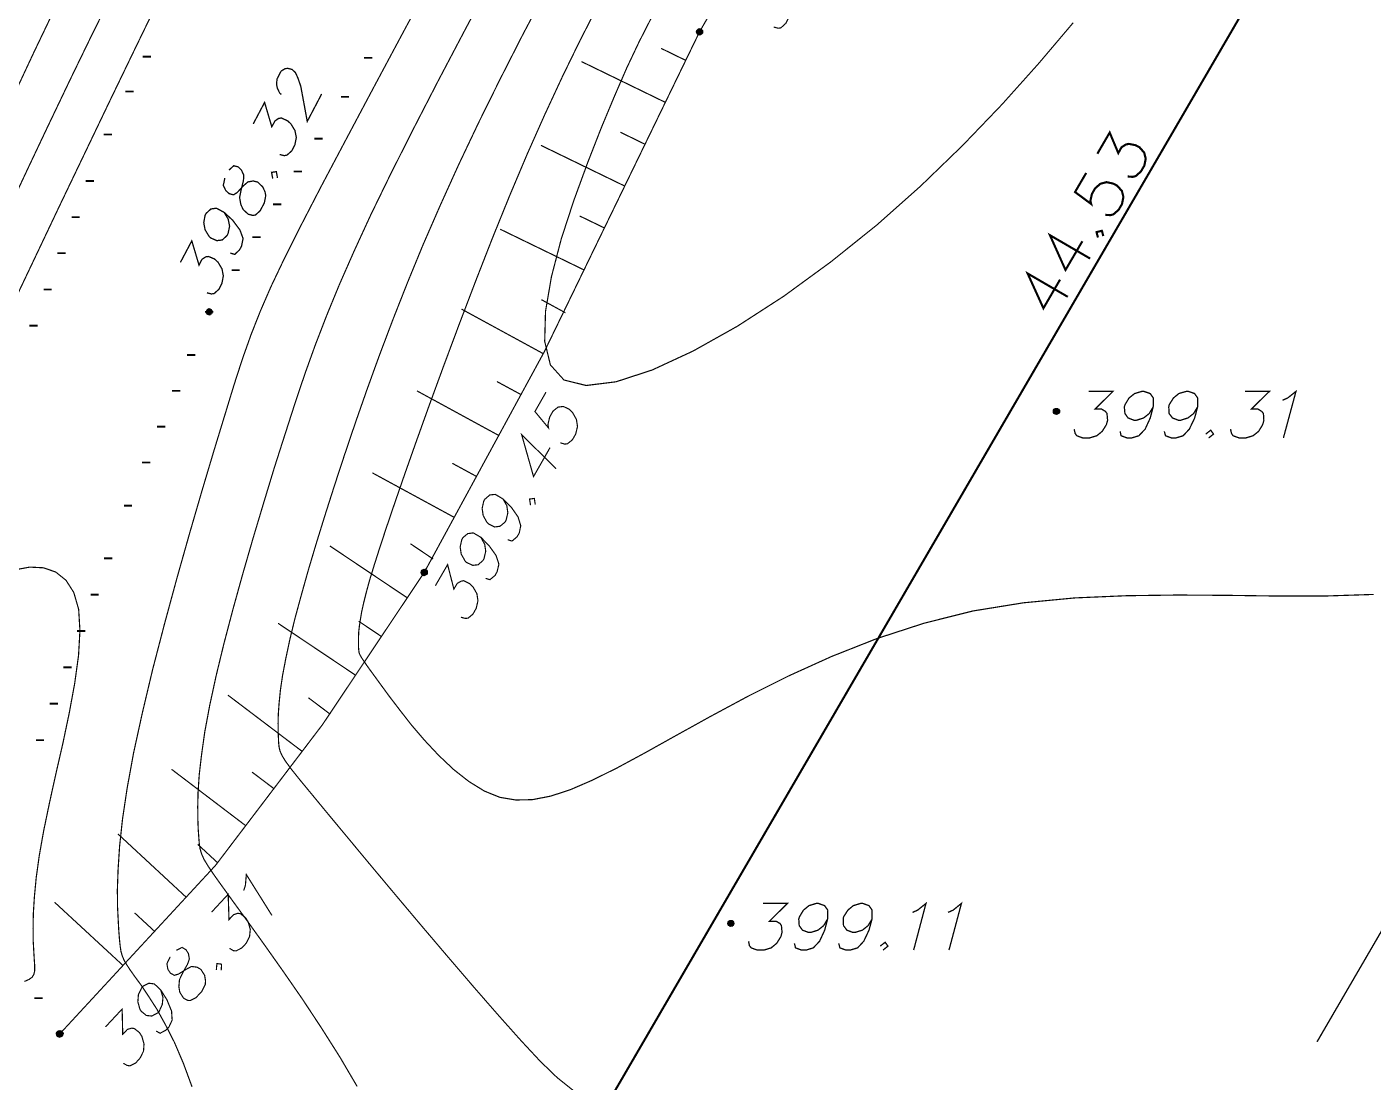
# Model space of a CAD drawing. Extents: x 489 to 720, y 1028 to 1176.
# Drawn here: x 504.79 to 516.37, y 1064.1 to 1073.17 of the extents above; entities that cross this region are included whole.
import ezdxf

# ---------------------------------------------------------------- set-up
doc = ezdxf.new("R2010")
doc.units = 0
doc.header["$MEASUREMENT"] = 0
for name, color, linetype in [('1501-TOPO', 7, 'Continuous'), ('1501-UP', 7, 'Continuous'), ('1506', 7, 'Continuous'), ('1507', 7, 'Continuous'), ('1510-UP', 7, 'Continuous'), ('1511-DOWN', 7, 'Continuous'), ('KAV-BINIAN', 7, 'Continuous'), ('M1602', 7, 'Continuous')]:
    doc.layers.add(name, color=color, linetype=linetype)

msp = doc.modelspace()

# ---------------------------------------------------------------- hatches: boundary and pattern name
at = {"layer": '1501-TOPO', "linetype": 'Continuous', "ltscale": 0.045455}
for points in [[(506.337, 1070.728), (506.385, 1070.705), (506.335, 1070.717)], [(506.385, 1070.705), (506.335, 1070.717), (506.379, 1070.696)], [(506.335, 1070.717), (506.379, 1070.696), (506.336, 1070.707)], [(506.379, 1070.696), (506.336, 1070.707), (506.37, 1070.691)], [(506.336, 1070.707), (506.37, 1070.691), (506.341, 1070.698)], [(506.344, 1070.735), (506.387, 1070.714), (506.337, 1070.728)], [(506.387, 1070.714), (506.337, 1070.728), (506.385, 1070.705)], [(506.37, 1070.691), (506.341, 1070.698), (506.36, 1070.69)], [(506.341, 1070.698), (506.36, 1070.69), (506.349, 1070.692)], [(506.353, 1070.741), (506.386, 1070.724), (506.344, 1070.735)], [(506.386, 1070.724), (506.344, 1070.735), (506.387, 1070.714)], [(506.363, 1070.742), (506.38, 1070.733), (506.353, 1070.741)], [(506.38, 1070.733), (506.353, 1070.741), (506.386, 1070.724)], [(506.372, 1070.74), (506.363, 1070.742), (506.38, 1070.733)], [(513.623, 1069.871), (513.623, 1069.851), (513.621, 1069.86)], [(513.629, 1069.88), (513.629, 1069.842), (513.623, 1069.871)], [(513.629, 1069.842), (513.623, 1069.871), (513.623, 1069.851)], [(513.637, 1069.885), (513.637, 1069.837), (513.629, 1069.88)], [(513.637, 1069.837), (513.629, 1069.88), (513.629, 1069.842)], [(513.647, 1069.888), (513.647, 1069.834), (513.637, 1069.885)], [(513.647, 1069.834), (513.637, 1069.885), (513.637, 1069.837)], [(513.657, 1069.885), (513.657, 1069.837), (513.647, 1069.888)], [(513.657, 1069.837), (513.647, 1069.888), (513.647, 1069.834)], [(513.665, 1069.88), (513.665, 1069.842), (513.657, 1069.885)], [(513.665, 1069.842), (513.657, 1069.885), (513.657, 1069.837)], [(513.672, 1069.871), (513.672, 1069.851), (513.665, 1069.88)], [(513.672, 1069.851), (513.665, 1069.88), (513.665, 1069.842)], [(513.673, 1069.86), (513.672, 1069.871), (513.672, 1069.851)], [(510.823, 1065.47), (510.823, 1065.449), (510.821, 1065.459)], [(510.829, 1065.478), (510.829, 1065.44), (510.823, 1065.47)], [(510.829, 1065.44), (510.823, 1065.47), (510.823, 1065.449)], [(510.837, 1065.483), (510.837, 1065.434), (510.829, 1065.478)], [(510.837, 1065.434), (510.829, 1065.478), (510.829, 1065.44)], [(510.847, 1065.485), (510.847, 1065.432), (510.837, 1065.483)], [(510.847, 1065.432), (510.837, 1065.483), (510.837, 1065.434)], [(510.857, 1065.483), (510.857, 1065.434), (510.847, 1065.485)], [(510.857, 1065.434), (510.847, 1065.485), (510.847, 1065.432)], [(510.865, 1065.478), (510.865, 1065.44), (510.857, 1065.483)], [(510.865, 1065.44), (510.857, 1065.483), (510.857, 1065.434)], [(510.871, 1065.47), (510.871, 1065.449), (510.865, 1065.478)], [(510.871, 1065.449), (510.865, 1065.478), (510.865, 1065.44)], [(510.873, 1065.459), (510.871, 1065.47), (510.871, 1065.449)], [(505.052, 1064.523), (505.052, 1064.503), (505.049, 1064.513)], [(505.057, 1064.531), (505.057, 1064.495), (505.052, 1064.523)], [(505.057, 1064.495), (505.052, 1064.523), (505.052, 1064.503)], [(505.065, 1064.538), (505.065, 1064.489), (505.057, 1064.531)], [(505.065, 1064.489), (505.057, 1064.531), (505.057, 1064.495)], [(505.075, 1064.539), (505.075, 1064.487), (505.065, 1064.538)], [(505.075, 1064.487), (505.065, 1064.538), (505.065, 1064.489)], [(505.086, 1064.538), (505.086, 1064.489), (505.075, 1064.539)], [(505.086, 1064.489), (505.075, 1064.539), (505.075, 1064.487)], [(505.094, 1064.531), (505.094, 1064.495), (505.086, 1064.538)], [(505.094, 1064.495), (505.086, 1064.538), (505.086, 1064.489)], [(505.099, 1064.523), (505.099, 1064.503), (505.094, 1064.531)], [(505.099, 1064.503), (505.094, 1064.531), (505.094, 1064.495)], [(505.102, 1064.513), (505.099, 1064.523), (505.099, 1064.503)]]:
    msp.add_hatch(color=7, dxfattribs=at).paths.add_polyline_path(points, flags=0)
at = {"layer": '1501-UP', "linetype": 'Continuous', "ltscale": 0.045455}
for points in [[(510.552, 1073.125), (510.6, 1073.11), (510.554, 1073.135)], [(510.553, 1073.115), (510.595, 1073.103), (510.552, 1073.125)], [(510.595, 1073.103), (510.552, 1073.125), (510.6, 1073.11)], [(510.557, 1073.106), (510.586, 1073.098), (510.553, 1073.115)], [(510.586, 1073.098), (510.553, 1073.115), (510.595, 1073.103)], [(510.554, 1073.135), (510.604, 1073.121), (510.561, 1073.143)], [(510.6, 1073.11), (510.554, 1073.135), (510.604, 1073.121)], [(510.565, 1073.099), (510.575, 1073.097), (510.557, 1073.106)], [(510.575, 1073.097), (510.557, 1073.106), (510.586, 1073.098)], [(510.561, 1073.143), (510.603, 1073.131), (510.57, 1073.148)], [(510.604, 1073.121), (510.561, 1073.143), (510.603, 1073.131)], [(510.57, 1073.148), (510.598, 1073.14), (510.58, 1073.149)], [(510.603, 1073.131), (510.57, 1073.148), (510.598, 1073.14)], [(510.598, 1073.14), (510.58, 1073.149), (510.59, 1073.146)], [(508.183, 1068.48), (508.232, 1068.463), (508.188, 1068.49)], [(508.185, 1068.47), (508.225, 1068.455), (508.183, 1068.48)], [(508.225, 1068.455), (508.183, 1068.48), (508.232, 1068.463)], [(508.189, 1068.46), (508.216, 1068.45), (508.185, 1068.47)], [(508.216, 1068.45), (508.185, 1068.47), (508.225, 1068.455)], [(508.188, 1068.49), (508.236, 1068.472), (508.195, 1068.498)], [(508.232, 1068.463), (508.188, 1068.49), (508.236, 1068.472)], [(508.196, 1068.454), (508.206, 1068.45), (508.189, 1068.46)], [(508.206, 1068.45), (508.189, 1068.46), (508.216, 1068.45)], [(508.195, 1068.498), (508.236, 1068.483), (508.204, 1068.501)], [(508.236, 1068.472), (508.195, 1068.498), (508.236, 1068.483)], [(508.204, 1068.501), (508.231, 1068.492), (508.214, 1068.503)], [(508.236, 1068.483), (508.204, 1068.501), (508.231, 1068.492)], [(508.231, 1068.492), (508.214, 1068.503), (508.223, 1068.499)], [(505.05, 1064.518), (505.095, 1064.491), (505.056, 1064.526)], [(505.056, 1064.526), (505.1, 1064.5), (505.064, 1064.533)], [(505.095, 1064.491), (505.056, 1064.526), (505.1, 1064.5)], [(505.064, 1064.533), (505.102, 1064.509), (505.074, 1064.535)], [(505.1, 1064.5), (505.064, 1064.533), (505.102, 1064.509)], [(505.102, 1064.509), (505.074, 1064.535), (505.099, 1064.52)], [(505.074, 1064.535), (505.099, 1064.52), (505.085, 1064.533)], [(505.099, 1064.52), (505.085, 1064.533), (505.094, 1064.529)], [(505.049, 1064.508), (505.087, 1064.485), (505.05, 1064.518)], [(505.052, 1064.498), (505.077, 1064.482), (505.049, 1064.508)], [(505.077, 1064.482), (505.049, 1064.508), (505.087, 1064.485)], [(505.087, 1064.485), (505.05, 1064.518), (505.095, 1064.491)], [(505.057, 1064.49), (505.066, 1064.484), (505.052, 1064.498)], [(505.066, 1064.484), (505.052, 1064.498), (505.077, 1064.482)]]:
    msp.add_hatch(color=18, dxfattribs=at).paths.add_polyline_path(points, flags=0)

# ---------------------------------------------------------------- linework, layer by layer
at = {"color": 18, "linetype": 'Continuous', "ltscale": 0.045455, "const_width": 0.01}
for points in [[(510.988, 1073.425), (511.086, 1073.612), (511.148, 1073.403), (511.174, 1073.454), (511.207, 1073.473), (511.23, 1073.476), (511.283, 1073.454), (511.312, 1073.426), (511.346, 1073.37), (511.357, 1073.309), (511.345, 1073.245), (511.319, 1073.195), (511.277, 1073.157), (511.254, 1073.154), (511.216, 1073.164)], [(509.257, 1070.025), (509.162, 1069.859), (509.279, 1069.718), (509.274, 1069.748), (509.289, 1069.812), (509.317, 1069.862), (509.36, 1069.897), (509.406, 1069.903), (509.458, 1069.878), (509.486, 1069.85), (509.519, 1069.791), (509.528, 1069.731), (509.513, 1069.667), (509.485, 1069.617), (509.442, 1069.582), (509.419, 1069.579), (509.381, 1069.59)], [(509.344, 1069.368), (509.048, 1069.66), (509.15, 1069.3), (509.292, 1069.549)], [(508.887, 1069.108), (508.92, 1069.05), (508.929, 1068.989), (508.914, 1068.925), (508.905, 1068.909), (508.862, 1068.873), (508.815, 1068.867), (508.764, 1068.893), (508.749, 1068.907), (508.717, 1068.965), (508.708, 1069.026), (508.722, 1069.09), (508.732, 1069.106), (508.774, 1069.142), (508.821, 1069.147), (508.887, 1069.108), (508.957, 1069.039), (509.017, 1068.953), (509.04, 1068.878), (509.027, 1068.814), (509.007, 1068.781), (508.965, 1068.746), (508.928, 1068.757)], [(509.124, 1069.054), (509.116, 1069.107), (509.157, 1069.112), (509.165, 1069.058)], [(508.697, 1068.778), (508.73, 1068.718), (508.739, 1068.658), (508.724, 1068.595), (508.715, 1068.578), (508.673, 1068.542), (508.627, 1068.537), (508.574, 1068.562), (508.561, 1068.575), (508.528, 1068.634), (508.519, 1068.695), (508.533, 1068.758), (508.542, 1068.775), (508.585, 1068.81), (508.632, 1068.816), (508.697, 1068.778), (508.767, 1068.707), (508.828, 1068.622), (508.852, 1068.547), (508.837, 1068.483), (508.819, 1068.45), (508.775, 1068.414), (508.738, 1068.425)], [(508.306, 1068.362), (508.411, 1068.543), (508.465, 1068.333), (508.494, 1068.382), (508.527, 1068.401), (508.55, 1068.405), (508.602, 1068.379), (508.63, 1068.351), (508.663, 1068.293), (508.672, 1068.232), (508.657, 1068.168), (508.629, 1068.118), (508.587, 1068.083), (508.563, 1068.081), (508.525, 1068.091)], [(506.657, 1065.741), (506.672, 1065.787), (506.68, 1065.879), (506.9, 1065.528)], [(506.381, 1065.556), (506.524, 1065.71), (506.531, 1065.492), (506.57, 1065.534), (506.606, 1065.546), (506.629, 1065.543), (506.674, 1065.507), (506.695, 1065.474), (506.714, 1065.409), (506.708, 1065.348), (506.68, 1065.29), (506.641, 1065.248), (506.592, 1065.223), (506.569, 1065.225), (506.535, 1065.245)], [(506.025, 1065.172), (505.997, 1065.113), (506.005, 1065.065), (506.027, 1065.032), (506.061, 1065.013), (506.097, 1065.024), (506.16, 1065.063), (506.208, 1065.089), (506.256, 1065.083), (506.289, 1065.064), (506.321, 1065.014), (506.329, 1064.966), (506.327, 1064.935), (506.298, 1064.876), (506.247, 1064.821), (506.197, 1064.796), (506.174, 1064.798), (506.14, 1064.817), (506.108, 1064.867), (506.1, 1064.915), (506.105, 1064.976), (506.133, 1065.035), (506.174, 1065.108), (506.19, 1065.153), (506.182, 1065.2), (506.161, 1065.233), (506.127, 1065.253), (506.078, 1065.228)], [(506.422, 1065.06), (506.427, 1065.114), (506.467, 1065.109), (506.464, 1065.055)], [(505.944, 1064.887), (505.963, 1064.823), (505.957, 1064.762), (505.93, 1064.703), (505.916, 1064.689), (505.867, 1064.663), (505.82, 1064.668), (505.775, 1064.705), (505.765, 1064.721), (505.747, 1064.785), (505.752, 1064.847), (505.78, 1064.906), (505.792, 1064.92), (505.842, 1064.945), (505.889, 1064.939), (505.944, 1064.887), (505.997, 1064.803), (506.037, 1064.706), (506.042, 1064.628), (506.014, 1064.568), (505.988, 1064.541), (505.938, 1064.515), (505.905, 1064.534)], [(505.469, 1064.57), (505.612, 1064.723), (505.617, 1064.506), (505.657, 1064.548), (505.694, 1064.559), (505.716, 1064.556), (505.761, 1064.521), (505.782, 1064.487), (505.8, 1064.423), (505.796, 1064.362), (505.767, 1064.303), (505.729, 1064.26), (505.68, 1064.235), (505.656, 1064.238), (505.622, 1064.257)]]:
    msp.add_lwpolyline(points, dxfattribs=at)
at = {"color": 250, "linetype": 'Continuous', "ltscale": 0.045455, "const_width": 0.0112}
for points in [[(506.981, 1072.584), (506.966, 1072.598), (506.946, 1072.641), (506.94, 1072.672), (506.944, 1072.718), (506.979, 1072.785), (507.012, 1072.806), (507.035, 1072.809), (507.073, 1072.8), (507.102, 1072.773), (507.122, 1072.73), (507.148, 1072.656), (507.204, 1072.353), (507.328, 1072.589)], [(506.739, 1072.331), (506.837, 1072.516), (506.899, 1072.307), (506.927, 1072.358), (506.958, 1072.379), (506.982, 1072.382), (507.035, 1072.358), (507.063, 1072.332), (507.098, 1072.275), (507.11, 1072.214), (507.097, 1072.15), (507.07, 1072.099), (507.029, 1072.063), (507.006, 1072.059), (506.967, 1072.068)], [(506.495, 1071.866), (506.482, 1071.803), (506.503, 1071.759), (506.532, 1071.732), (506.57, 1071.722), (506.602, 1071.742), (506.652, 1071.797), (506.694, 1071.833), (506.74, 1071.841), (506.778, 1071.831), (506.821, 1071.79), (506.841, 1071.747), (506.847, 1071.716), (506.835, 1071.653), (506.799, 1071.585), (506.758, 1071.548), (506.735, 1071.545), (506.697, 1071.555), (506.653, 1071.595), (506.633, 1071.638), (506.622, 1071.699), (506.635, 1071.763), (506.655, 1071.843), (506.658, 1071.891), (506.638, 1071.934), (506.61, 1071.962), (506.572, 1071.972), (506.53, 1071.934)], [(506.907, 1071.862), (506.897, 1071.915), (506.938, 1071.921), (506.948, 1071.867)], [(506.489, 1071.571), (506.524, 1071.513), (506.536, 1071.453), (506.523, 1071.389), (506.514, 1071.372), (506.473, 1071.334), (506.427, 1071.328), (506.374, 1071.351), (506.36, 1071.364), (506.325, 1071.422), (506.314, 1071.482), (506.325, 1071.546), (506.335, 1071.563), (506.375, 1071.6), (506.423, 1071.607), (506.489, 1071.571), (506.562, 1071.504), (506.625, 1071.42), (506.652, 1071.346), (506.639, 1071.281), (506.621, 1071.248), (506.58, 1071.21), (506.542, 1071.221)], [(506.113, 1071.141), (506.211, 1071.326), (506.273, 1071.118), (506.299, 1071.168), (506.332, 1071.189), (506.355, 1071.192), (506.407, 1071.17), (506.437, 1071.142), (506.471, 1071.085), (506.482, 1071.025), (506.47, 1070.96), (506.444, 1070.91), (506.403, 1070.873), (506.379, 1070.87), (506.341, 1070.88)], [(513.924, 1070.032), (514.133, 1070.032), (513.979, 1069.88), (514.036, 1069.88), (514.069, 1069.86), (514.082, 1069.842), (514.087, 1069.784), (514.077, 1069.747), (514.041, 1069.689), (513.994, 1069.651), (513.931, 1069.632), (513.874, 1069.632), (513.822, 1069.651), (513.808, 1069.671), (513.799, 1069.708)], [(514.479, 1069.899), (514.445, 1069.842), (514.397, 1069.804), (514.335, 1069.784), (514.315, 1069.784), (514.263, 1069.804), (514.236, 1069.842), (514.231, 1069.899), (514.237, 1069.918), (514.271, 1069.975), (514.32, 1070.014), (514.381, 1070.032), (514.4, 1070.032), (514.453, 1070.014), (514.481, 1069.975), (514.479, 1069.899), (514.454, 1069.804), (514.41, 1069.708), (514.356, 1069.651), (514.294, 1069.632), (514.255, 1069.632), (514.203, 1069.651), (514.195, 1069.689)], [(514.861, 1069.899), (514.827, 1069.842), (514.778, 1069.804), (514.715, 1069.784), (514.697, 1069.784), (514.645, 1069.804), (514.616, 1069.842), (514.613, 1069.899), (514.617, 1069.918), (514.653, 1069.975), (514.7, 1070.014), (514.763, 1070.032), (514.782, 1070.032), (514.835, 1070.014), (514.862, 1069.975), (514.861, 1069.899), (514.836, 1069.804), (514.79, 1069.708), (514.737, 1069.651), (514.674, 1069.632), (514.637, 1069.632), (514.585, 1069.651), (514.575, 1069.689)], [(515.269, 1070.032), (515.478, 1070.032), (515.323, 1069.88), (515.38, 1069.88), (515.413, 1069.86), (515.427, 1069.842), (515.431, 1069.784), (515.421, 1069.747), (515.386, 1069.689), (515.338, 1069.651), (515.275, 1069.632), (515.219, 1069.632), (515.166, 1069.651), (515.153, 1069.671), (515.144, 1069.708)], [(515.591, 1069.956), (515.635, 1069.975), (515.707, 1070.032), (515.599, 1069.632)], [(514.931, 1069.665), (514.974, 1069.699), (514.998, 1069.665), (514.956, 1069.632)], [(511.124, 1065.631), (511.333, 1065.631), (511.179, 1065.478), (511.236, 1065.478), (511.269, 1065.459), (511.282, 1065.44), (511.287, 1065.382), (511.277, 1065.345), (511.241, 1065.288), (511.194, 1065.249), (511.131, 1065.23), (511.074, 1065.23), (511.022, 1065.249), (511.007, 1065.268), (510.999, 1065.306)], [(511.679, 1065.497), (511.645, 1065.44), (511.596, 1065.401), (511.535, 1065.382), (511.515, 1065.382), (511.463, 1065.401), (511.435, 1065.44), (511.431, 1065.497), (511.437, 1065.516), (511.471, 1065.573), (511.519, 1065.612), (511.581, 1065.631), (511.6, 1065.631), (511.653, 1065.612), (511.681, 1065.573), (511.679, 1065.497), (511.654, 1065.401), (511.61, 1065.306), (511.556, 1065.249), (511.494, 1065.23), (511.455, 1065.23), (511.403, 1065.249), (511.394, 1065.288)], [(512.061, 1065.497), (512.027, 1065.44), (511.978, 1065.401), (511.915, 1065.382), (511.896, 1065.382), (511.845, 1065.401), (511.816, 1065.44), (511.813, 1065.497), (511.817, 1065.516), (511.853, 1065.573), (511.9, 1065.612), (511.963, 1065.631), (511.982, 1065.631), (512.035, 1065.612), (512.062, 1065.573), (512.061, 1065.497), (512.035, 1065.401), (511.99, 1065.306), (511.937, 1065.249), (511.874, 1065.23), (511.837, 1065.23), (511.785, 1065.249), (511.775, 1065.288)], [(512.41, 1065.554), (512.453, 1065.573), (512.525, 1065.631), (512.419, 1065.23)], [(512.715, 1065.554), (512.758, 1065.573), (512.83, 1065.631), (512.723, 1065.23)], [(512.131, 1065.264), (512.174, 1065.297), (512.198, 1065.264), (512.156, 1065.23)]]:
    msp.add_lwpolyline(points, dxfattribs=at)
at = {"color": 214, "linetype": 'Continuous', "ltscale": 0.045455, "const_width": 0.0182}
for points in [[(513.999, 1072.075), (514.105, 1072.257), (514.179, 1072.081), (514.207, 1072.131), (514.244, 1072.154), (514.27, 1072.16), (514.329, 1072.148), (514.362, 1072.13), (514.402, 1072.084), (514.415, 1072.032), (514.403, 1071.973), (514.374, 1071.923), (514.329, 1071.883), (514.303, 1071.876), (514.26, 1071.88)], [(513.903, 1071.91), (513.807, 1071.746), (513.946, 1071.643), (513.939, 1071.67), (513.952, 1071.729), (513.98, 1071.778), (514.025, 1071.817), (514.078, 1071.831), (514.137, 1071.818), (514.17, 1071.8), (514.21, 1071.755), (514.223, 1071.703), (514.211, 1071.643), (514.182, 1071.593), (514.137, 1071.554), (514.111, 1071.547), (514.067, 1071.55)], [(513.937, 1071.174), (513.591, 1071.375), (513.725, 1071.076), (513.87, 1071.323)], [(514.004, 1071.355), (513.992, 1071.401), (514.038, 1071.413), (514.05, 1071.367)], [(513.745, 1070.845), (513.399, 1071.046), (513.535, 1070.747), (513.678, 1070.993)]]:
    msp.add_lwpolyline(points, dxfattribs=at)
at = {"layer": '1501-TOPO', "color": 7, "linetype": 'Continuous', "ltscale": 0.045455, "const_width": 0.0112}
for points in [[(506.336, 1070.716), (506.386, 1070.716)], [(513.622, 1069.86), (513.672, 1069.86)], [(510.822, 1065.459), (510.872, 1065.459)], [(505.05, 1064.513), (505.1, 1064.513)]]:
    msp.add_lwpolyline(points, dxfattribs=at)
at = {"layer": '1501-TOPO', "color": 7, "linetype": 'Continuous', "ltscale": 0.045455}
for points in [[(506.337, 1070.728), (506.385, 1070.705), (506.335, 1070.717)], [(506.385, 1070.705), (506.335, 1070.717), (506.379, 1070.696)], [(506.335, 1070.717), (506.379, 1070.696), (506.336, 1070.707)], [(506.379, 1070.696), (506.336, 1070.707), (506.37, 1070.691)], [(506.336, 1070.707), (506.37, 1070.691), (506.341, 1070.698)], [(506.344, 1070.735), (506.387, 1070.714), (506.337, 1070.728)], [(506.387, 1070.714), (506.337, 1070.728), (506.385, 1070.705)], [(506.37, 1070.691), (506.341, 1070.698), (506.36, 1070.69)], [(506.341, 1070.698), (506.36, 1070.69), (506.349, 1070.692)], [(506.353, 1070.741), (506.386, 1070.724), (506.344, 1070.735)], [(506.386, 1070.724), (506.344, 1070.735), (506.387, 1070.714)], [(506.363, 1070.742), (506.38, 1070.733), (506.353, 1070.741)], [(506.38, 1070.733), (506.353, 1070.741), (506.386, 1070.724)], [(506.372, 1070.74), (506.363, 1070.742), (506.38, 1070.733)], [(513.623, 1069.871), (513.623, 1069.851), (513.621, 1069.86)], [(513.629, 1069.88), (513.629, 1069.842), (513.623, 1069.871)], [(513.629, 1069.842), (513.623, 1069.871), (513.623, 1069.851)], [(513.637, 1069.885), (513.637, 1069.837), (513.629, 1069.88)], [(513.637, 1069.837), (513.629, 1069.88), (513.629, 1069.842)], [(513.647, 1069.888), (513.647, 1069.834), (513.637, 1069.885)], [(513.647, 1069.834), (513.637, 1069.885), (513.637, 1069.837)], [(513.657, 1069.885), (513.657, 1069.837), (513.647, 1069.888)], [(513.657, 1069.837), (513.647, 1069.888), (513.647, 1069.834)], [(513.665, 1069.88), (513.665, 1069.842), (513.657, 1069.885)], [(513.665, 1069.842), (513.657, 1069.885), (513.657, 1069.837)], [(513.672, 1069.871), (513.672, 1069.851), (513.665, 1069.88)], [(513.672, 1069.851), (513.665, 1069.88), (513.665, 1069.842)], [(513.673, 1069.86), (513.672, 1069.871), (513.672, 1069.851)], [(510.823, 1065.47), (510.823, 1065.449), (510.821, 1065.459)], [(510.829, 1065.478), (510.829, 1065.44), (510.823, 1065.47)], [(510.829, 1065.44), (510.823, 1065.47), (510.823, 1065.449)], [(510.837, 1065.483), (510.837, 1065.434), (510.829, 1065.478)], [(510.837, 1065.434), (510.829, 1065.478), (510.829, 1065.44)], [(510.847, 1065.485), (510.847, 1065.432), (510.837, 1065.483)], [(510.847, 1065.432), (510.837, 1065.483), (510.837, 1065.434)], [(510.857, 1065.483), (510.857, 1065.434), (510.847, 1065.485)], [(510.857, 1065.434), (510.847, 1065.485), (510.847, 1065.432)], [(510.865, 1065.478), (510.865, 1065.44), (510.857, 1065.483)], [(510.865, 1065.44), (510.857, 1065.483), (510.857, 1065.434)], [(510.871, 1065.47), (510.871, 1065.449), (510.865, 1065.478)], [(510.871, 1065.449), (510.865, 1065.478), (510.865, 1065.44)], [(510.873, 1065.459), (510.871, 1065.47), (510.871, 1065.449)], [(505.052, 1064.523), (505.052, 1064.503), (505.049, 1064.513)], [(505.057, 1064.531), (505.057, 1064.495), (505.052, 1064.523)], [(505.057, 1064.495), (505.052, 1064.523), (505.052, 1064.503)], [(505.065, 1064.538), (505.065, 1064.489), (505.057, 1064.531)], [(505.065, 1064.489), (505.057, 1064.531), (505.057, 1064.495)], [(505.075, 1064.539), (505.075, 1064.487), (505.065, 1064.538)], [(505.075, 1064.487), (505.065, 1064.538), (505.065, 1064.489)], [(505.086, 1064.538), (505.086, 1064.489), (505.075, 1064.539)], [(505.086, 1064.489), (505.075, 1064.539), (505.075, 1064.487)], [(505.094, 1064.531), (505.094, 1064.495), (505.086, 1064.538)], [(505.094, 1064.495), (505.086, 1064.538), (505.086, 1064.489)], [(505.099, 1064.523), (505.099, 1064.503), (505.094, 1064.531)], [(505.099, 1064.503), (505.094, 1064.531), (505.094, 1064.495)], [(505.102, 1064.513), (505.099, 1064.523), (505.099, 1064.503)]]:
    msp.add_lwpolyline(points, dxfattribs=at)
for centre in [(513.647, 1069.86), (510.847, 1065.459), (505.075, 1064.513)]:
    msp.add_circle(centre, 0.0261, dxfattribs=at)
msp.add_arc((506.361, 1070.716), 0.0261, 154.1162, 154.1162, dxfattribs=at)
at = {"layer": '1501-UP', "color": 18, "linetype": 'Continuous', "ltscale": 0.045455, "const_width": 0.01}
for points in [[(510.556, 1073.123), (510.6, 1073.123)], [(508.188, 1068.476), (508.232, 1068.476)], [(505.054, 1064.509), (505.098, 1064.509)]]:
    msp.add_lwpolyline(points, dxfattribs=at)
at = {"layer": '1501-UP', "color": 18, "linetype": 'Continuous', "ltscale": 0.045455}
for points in [[(510.552, 1073.125), (510.6, 1073.11), (510.554, 1073.135)], [(510.553, 1073.115), (510.595, 1073.103), (510.552, 1073.125)], [(510.595, 1073.103), (510.552, 1073.125), (510.6, 1073.11)], [(510.557, 1073.106), (510.586, 1073.098), (510.553, 1073.115)], [(510.586, 1073.098), (510.553, 1073.115), (510.595, 1073.103)], [(510.554, 1073.135), (510.604, 1073.121), (510.561, 1073.143)], [(510.6, 1073.11), (510.554, 1073.135), (510.604, 1073.121)], [(510.565, 1073.099), (510.575, 1073.097), (510.557, 1073.106)], [(510.575, 1073.097), (510.557, 1073.106), (510.586, 1073.098)], [(510.561, 1073.143), (510.603, 1073.131), (510.57, 1073.148)], [(510.604, 1073.121), (510.561, 1073.143), (510.603, 1073.131)], [(510.57, 1073.148), (510.598, 1073.14), (510.58, 1073.149)], [(510.603, 1073.131), (510.57, 1073.148), (510.598, 1073.14)], [(510.598, 1073.14), (510.58, 1073.149), (510.59, 1073.146)], [(508.183, 1068.48), (508.232, 1068.463), (508.188, 1068.49)], [(508.185, 1068.47), (508.225, 1068.455), (508.183, 1068.48)], [(508.225, 1068.455), (508.183, 1068.48), (508.232, 1068.463)], [(508.189, 1068.46), (508.216, 1068.45), (508.185, 1068.47)], [(508.216, 1068.45), (508.185, 1068.47), (508.225, 1068.455)], [(508.188, 1068.49), (508.236, 1068.472), (508.195, 1068.498)], [(508.232, 1068.463), (508.188, 1068.49), (508.236, 1068.472)], [(508.196, 1068.454), (508.206, 1068.45), (508.189, 1068.46)], [(508.206, 1068.45), (508.189, 1068.46), (508.216, 1068.45)], [(508.195, 1068.498), (508.236, 1068.483), (508.204, 1068.501)], [(508.236, 1068.472), (508.195, 1068.498), (508.236, 1068.483)], [(508.204, 1068.501), (508.231, 1068.492), (508.214, 1068.503)], [(508.236, 1068.483), (508.204, 1068.501), (508.231, 1068.492)], [(508.231, 1068.492), (508.214, 1068.503), (508.223, 1068.499)], [(505.05, 1064.518), (505.095, 1064.491), (505.056, 1064.526)], [(505.056, 1064.526), (505.1, 1064.5), (505.064, 1064.533)], [(505.095, 1064.491), (505.056, 1064.526), (505.1, 1064.5)], [(505.064, 1064.533), (505.102, 1064.509), (505.074, 1064.535)], [(505.1, 1064.5), (505.064, 1064.533), (505.102, 1064.509)], [(505.102, 1064.509), (505.074, 1064.535), (505.099, 1064.52)], [(505.074, 1064.535), (505.099, 1064.52), (505.085, 1064.533)], [(505.099, 1064.52), (505.085, 1064.533), (505.094, 1064.529)], [(505.049, 1064.508), (505.087, 1064.485), (505.05, 1064.518)], [(505.052, 1064.498), (505.077, 1064.482), (505.049, 1064.508)], [(505.077, 1064.482), (505.049, 1064.508), (505.087, 1064.485)], [(505.087, 1064.485), (505.05, 1064.518), (505.095, 1064.491)], [(505.057, 1064.49), (505.066, 1064.484), (505.052, 1064.498)], [(505.066, 1064.484), (505.052, 1064.498), (505.077, 1064.482)]]:
    msp.add_lwpolyline(points, dxfattribs=at)
for centre in [(510.578, 1073.123), (508.21, 1068.476), (505.075, 1064.509)]:
    msp.add_circle(centre, 0.0261, dxfattribs=at)
at = {"layer": '1506', "color": 13, "linetype": 'Continuous', "ltscale": 0.045455, "const_width": 0.01}
for points in [[(508.319, 1073.656), (508.045, 1073.149), (507.781, 1072.656), (507.537, 1072.197), (507.322, 1071.791), (507.147, 1071.453), (507.006, 1071.172), (506.892, 1070.933), (506.8, 1070.721), (506.721, 1070.521), (506.648, 1070.316), (506.575, 1070.091), (506.496, 1069.832), (506.403, 1069.528), (506.3, 1069.183), (506.192, 1068.812), (506.082, 1068.423), (505.975, 1068.029), (505.874, 1067.641), (505.786, 1067.27), (505.711, 1066.928), (505.655, 1066.622), (505.615, 1066.355), (505.59, 1066.122), (505.577, 1065.921), (505.571, 1065.75), (505.572, 1065.608), (505.578, 1065.491), (505.583, 1065.397), (505.589, 1065.323), (505.595, 1065.265), (505.602, 1065.218), (505.613, 1065.18), (505.629, 1065.142), (505.652, 1065.103), (505.683, 1065.056), (505.724, 1064.998), (505.778, 1064.925), (505.839, 1064.833), (505.91, 1064.723), (505.983, 1064.591), (506.061, 1064.438), (506.138, 1064.258), (506.213, 1064.055)], [(508.795, 1073.579), (508.557, 1073.133), (508.327, 1072.696), (508.112, 1072.279), (507.917, 1071.892), (507.749, 1071.547), (507.605, 1071.234), (507.48, 1070.95), (507.371, 1070.685), (507.273, 1070.431), (507.183, 1070.181), (507.097, 1069.925), (507.011, 1069.658), (506.92, 1069.374), (506.829, 1069.074), (506.737, 1068.767), (506.648, 1068.459), (506.564, 1068.156), (506.487, 1067.863), (506.42, 1067.587), (506.365, 1067.333), (506.323, 1067.108), (506.295, 1066.91), (506.275, 1066.738), (506.265, 1066.59), (506.262, 1066.464), (506.263, 1066.359), (506.266, 1066.272), (506.271, 1066.203), (506.275, 1066.148), (506.282, 1066.101), (506.295, 1066.057), (506.317, 1066.008), (506.353, 1065.949), (506.405, 1065.872), (506.478, 1065.77), (506.573, 1065.638), (506.695, 1065.471), (506.838, 1065.272), (506.995, 1065.05), (507.16, 1064.812), (507.325, 1064.562), (507.486, 1064.308), (507.633, 1064.058)], [(504.635, 1071.593), (504.805, 1071.956), (504.986, 1072.338), (505.174, 1072.731), (505.366, 1073.126), (505.56, 1073.515)], [(504.703, 1070.847), (504.879, 1071.217), (505.075, 1071.63), (505.286, 1072.07), (505.502, 1072.521), (505.717, 1072.966), (505.924, 1073.392)], [(509.708, 1073.356), (509.549, 1073.047), (509.396, 1072.733), (509.246, 1072.41), (509.096, 1072.073), (508.946, 1071.718), (508.797, 1071.351), (508.652, 1070.98), (508.511, 1070.61), (508.377, 1070.251), (508.252, 1069.91), (508.139, 1069.595), (508.039, 1069.312), (507.954, 1069.066), (507.883, 1068.857), (507.825, 1068.681), (507.778, 1068.533), (507.74, 1068.409), (507.712, 1068.306), (507.69, 1068.218), (507.673, 1068.143), (507.662, 1068.079), (507.653, 1068.021), (507.647, 1067.971), (507.645, 1067.928), (507.644, 1067.891), (507.644, 1067.86), (507.645, 1067.835), (507.646, 1067.815), (507.648, 1067.799), (507.65, 1067.784), (507.658, 1067.766), (507.672, 1067.742), (507.694, 1067.709), (507.725, 1067.664), (507.771, 1067.601), (507.83, 1067.52), (507.906, 1067.416), (507.997, 1067.297), (508.099, 1067.166), (508.213, 1067.033), (508.335, 1066.903), (508.463, 1066.782), (508.594, 1066.679), (508.727, 1066.597), (508.86, 1066.543), (508.997, 1066.52), (509.14, 1066.523), (509.296, 1066.553), (509.465, 1066.608), (509.655, 1066.69), (509.867, 1066.795), (510.106, 1066.924), (510.375, 1067.074), (510.673, 1067.239), (510.997, 1067.413), (511.345, 1067.587), (511.714, 1067.754), (512.104, 1067.908), (512.51, 1068.04), (512.93, 1068.145), (513.363, 1068.215), (513.804, 1068.257), (514.248, 1068.276), (514.692, 1068.282), (515.131, 1068.279), (515.561, 1068.273), (515.977, 1068.274), (516.375, 1068.287)], [(510.172, 1073.26), (510.058, 1073.037), (509.95, 1072.809), (509.845, 1072.567), (509.733, 1072.299), (509.615, 1071.997), (509.496, 1071.672), (509.388, 1071.341), (509.304, 1071.018), (509.253, 1070.72), (509.246, 1070.462), (509.295, 1070.26), (509.412, 1070.13), (509.603, 1070.083), (509.86, 1070.115), (510.17, 1070.216), (510.522, 1070.379), (510.904, 1070.593), (511.303, 1070.851), (511.706, 1071.145), (512.103, 1071.463), (512.481, 1071.799), (512.84, 1072.146), (513.179, 1072.499), (513.496, 1072.853), (513.791, 1073.201)], [(504.694, 1068.499), (504.817, 1068.522), (504.935, 1068.516), (505.04, 1068.48), (505.129, 1068.409), (505.196, 1068.304), (505.238, 1068.159), (505.249, 1067.976), (505.237, 1067.763), (505.204, 1067.523), (505.157, 1067.268), (505.102, 1067.006), (505.042, 1066.745), (504.986, 1066.491), (504.937, 1066.255), (504.899, 1066.041), (504.873, 1065.853), (504.857, 1065.685), (504.848, 1065.54), (504.846, 1065.415), (504.847, 1065.309), (504.852, 1065.222), (504.856, 1065.15), (504.86, 1065.096), (504.86, 1065.054), (504.853, 1065.022), (504.838, 1064.997), (504.812, 1064.978), (504.771, 1064.96)]]:
    msp.add_lwpolyline(points, dxfattribs=at)
at = {"layer": '1507', "color": 18, "linetype": 'Continuous', "ltscale": 0.045455, "const_width": 0.01}
for points in [[(509.252, 1073.467), (509.053, 1073.09), (508.862, 1072.715), (508.679, 1072.345), (508.507, 1071.983), (508.348, 1071.632), (508.2, 1071.293), (508.065, 1070.965), (507.94, 1070.648), (507.824, 1070.341), (507.717, 1070.046), (507.617, 1069.76), (507.524, 1069.485), (507.437, 1069.22), (507.356, 1068.966), (507.281, 1068.724), (507.213, 1068.496), (507.153, 1068.282), (507.099, 1068.084), (507.055, 1067.903), (507.02, 1067.739), (506.992, 1067.593), (506.973, 1067.465), (506.962, 1067.355), (506.955, 1067.259), (506.953, 1067.178), (506.954, 1067.109), (506.956, 1067.054), (506.958, 1067.009), (506.962, 1066.973), (506.97, 1066.94), (506.986, 1066.904), (507.015, 1066.856), (507.063, 1066.79), (507.135, 1066.7), (507.235, 1066.579), (507.366, 1066.42), (507.535, 1066.217), (507.731, 1065.981), (507.948, 1065.722), (508.178, 1065.449), (508.411, 1065.175), (508.638, 1064.91), (508.852, 1064.665), (509.044, 1064.45), (509.207, 1064.275), (509.353, 1064.134), (509.492, 1064.023)], [(502.806, 1068.188), (502.99, 1068.679), (503.187, 1069.179), (503.394, 1069.682), (503.606, 1070.185), (503.822, 1070.683), (504.039, 1071.172), (504.253, 1071.646), (504.461, 1072.101), (504.66, 1072.534), (504.852, 1072.945), (505.038, 1073.333)]]:
    msp.add_lwpolyline(points, dxfattribs=at)
at = {"layer": '1510-UP', "color": 18, "linetype": 'Continuous', "ltscale": 0.045455, "const_width": 0.01}
for points in [[(505.075, 1064.509), (506.415, 1065.958), (507.335, 1067.168), (508.21, 1068.476), (509.244, 1070.376), (510.578, 1073.123), (512.128, 1075.823), (514.287, 1078.97), (515.662, 1081.124), (516.544, 1082.508), (517.425, 1083.557), (518.338, 1084.35), (519.914, 1085.659), (521.505, 1086.884)], [(510.247, 1072.981), (510.458, 1072.878)], [(509.563, 1072.867), (510.283, 1072.517)], [(509.897, 1072.26), (510.108, 1072.157)], [(509.214, 1072.147), (509.935, 1071.797)], [(509.547, 1071.54), (509.76, 1071.437)], [(508.864, 1071.426), (509.585, 1071.076)], [(509.217, 1070.821), (509.424, 1070.708)], [(508.53, 1070.74), (509.233, 1070.357)], [(508.835, 1070.117), (509.042, 1070.005)], [(508.147, 1070.037), (508.85, 1069.654)], [(508.452, 1069.414), (508.66, 1069.301)], [(507.764, 1069.332), (508.467, 1068.95)], [(507.398, 1068.704), (508.064, 1068.258)], [(508.091, 1068.723), (508.287, 1068.591)], [(506.953, 1068.039), (507.619, 1067.593)], [(507.646, 1068.057), (507.841, 1067.926)], [(506.521, 1067.422), (507.16, 1066.938)], [(507.214, 1067.399), (507.402, 1067.257)], [(506.037, 1066.784), (506.675, 1066.299)], [(506.729, 1066.76), (506.917, 1066.618)], [(505.575, 1066.229), (506.163, 1065.684)], [(506.262, 1066.139), (506.435, 1065.979)], [(505.031, 1065.641), (505.62, 1065.097)], [(505.719, 1065.55), (505.891, 1065.391)]]:
    msp.add_lwpolyline(points, dxfattribs=at)
at = {"layer": '1511-DOWN', "color": 7, "linetype": 'Continuous', "ltscale": 0.045455, "const_width": 0.0158}
for points in [[(505.789, 1072.909), (505.86, 1072.909)], [(507.692, 1072.899), (507.763, 1072.899)], [(505.639, 1072.61), (505.71, 1072.61)], [(507.494, 1072.564), (507.564, 1072.564)], [(505.454, 1072.241), (505.524, 1072.241)], [(507.266, 1072.205), (507.337, 1072.205)], [(505.298, 1071.841), (505.369, 1071.841)], [(507.088, 1071.922), (507.158, 1071.922)], [(506.91, 1071.64), (506.98, 1071.64)], [(505.178, 1071.53), (505.248, 1071.53)], [(506.731, 1071.358), (506.802, 1071.358)], [(505.056, 1071.22), (505.127, 1071.22)], [(506.553, 1071.075), (506.623, 1071.075)], [(504.936, 1070.908), (505.006, 1070.908)], [(506.325, 1070.716), (506.396, 1070.716)], [(504.814, 1070.597), (504.885, 1070.597)], [(506.17, 1070.345), (506.24, 1070.345)], [(506.041, 1070.037), (506.112, 1070.037)], [(505.912, 1069.729), (505.982, 1069.729)], [(505.782, 1069.421), (505.853, 1069.421)], [(505.627, 1069.05), (505.697, 1069.05)], [(505.457, 1068.598), (505.528, 1068.598)], [(505.34, 1068.285), (505.411, 1068.285)], [(505.223, 1067.973), (505.294, 1067.973)], [(505.106, 1067.66), (505.177, 1067.66)], [(504.989, 1067.348), (505.06, 1067.348)], [(504.871, 1067.035), (504.941, 1067.035)], [(504.858, 1064.816), (504.929, 1064.816)], [(505.04, 1064.513), (505.111, 1064.513)]]:
    msp.add_lwpolyline(points, dxfattribs=at)
at = {"layer": 'KAV-BINIAN', "color": 1, "linetype": 'Continuous', "ltscale": 0.045455, "const_width": 0.0118}
msp.add_lwpolyline([(516.455, 1065.415), (515.888, 1064.441)], dxfattribs=at)
at = {"layer": 'M1602', "color": 214, "linetype": 'Continuous', "ltscale": 0.045455, "const_width": 0.0182}
msp.add_lwpolyline([(522.642, 1085.99), (505.399, 1056.376)], dxfattribs=at)

doc.saveas('drawing.dxf')
